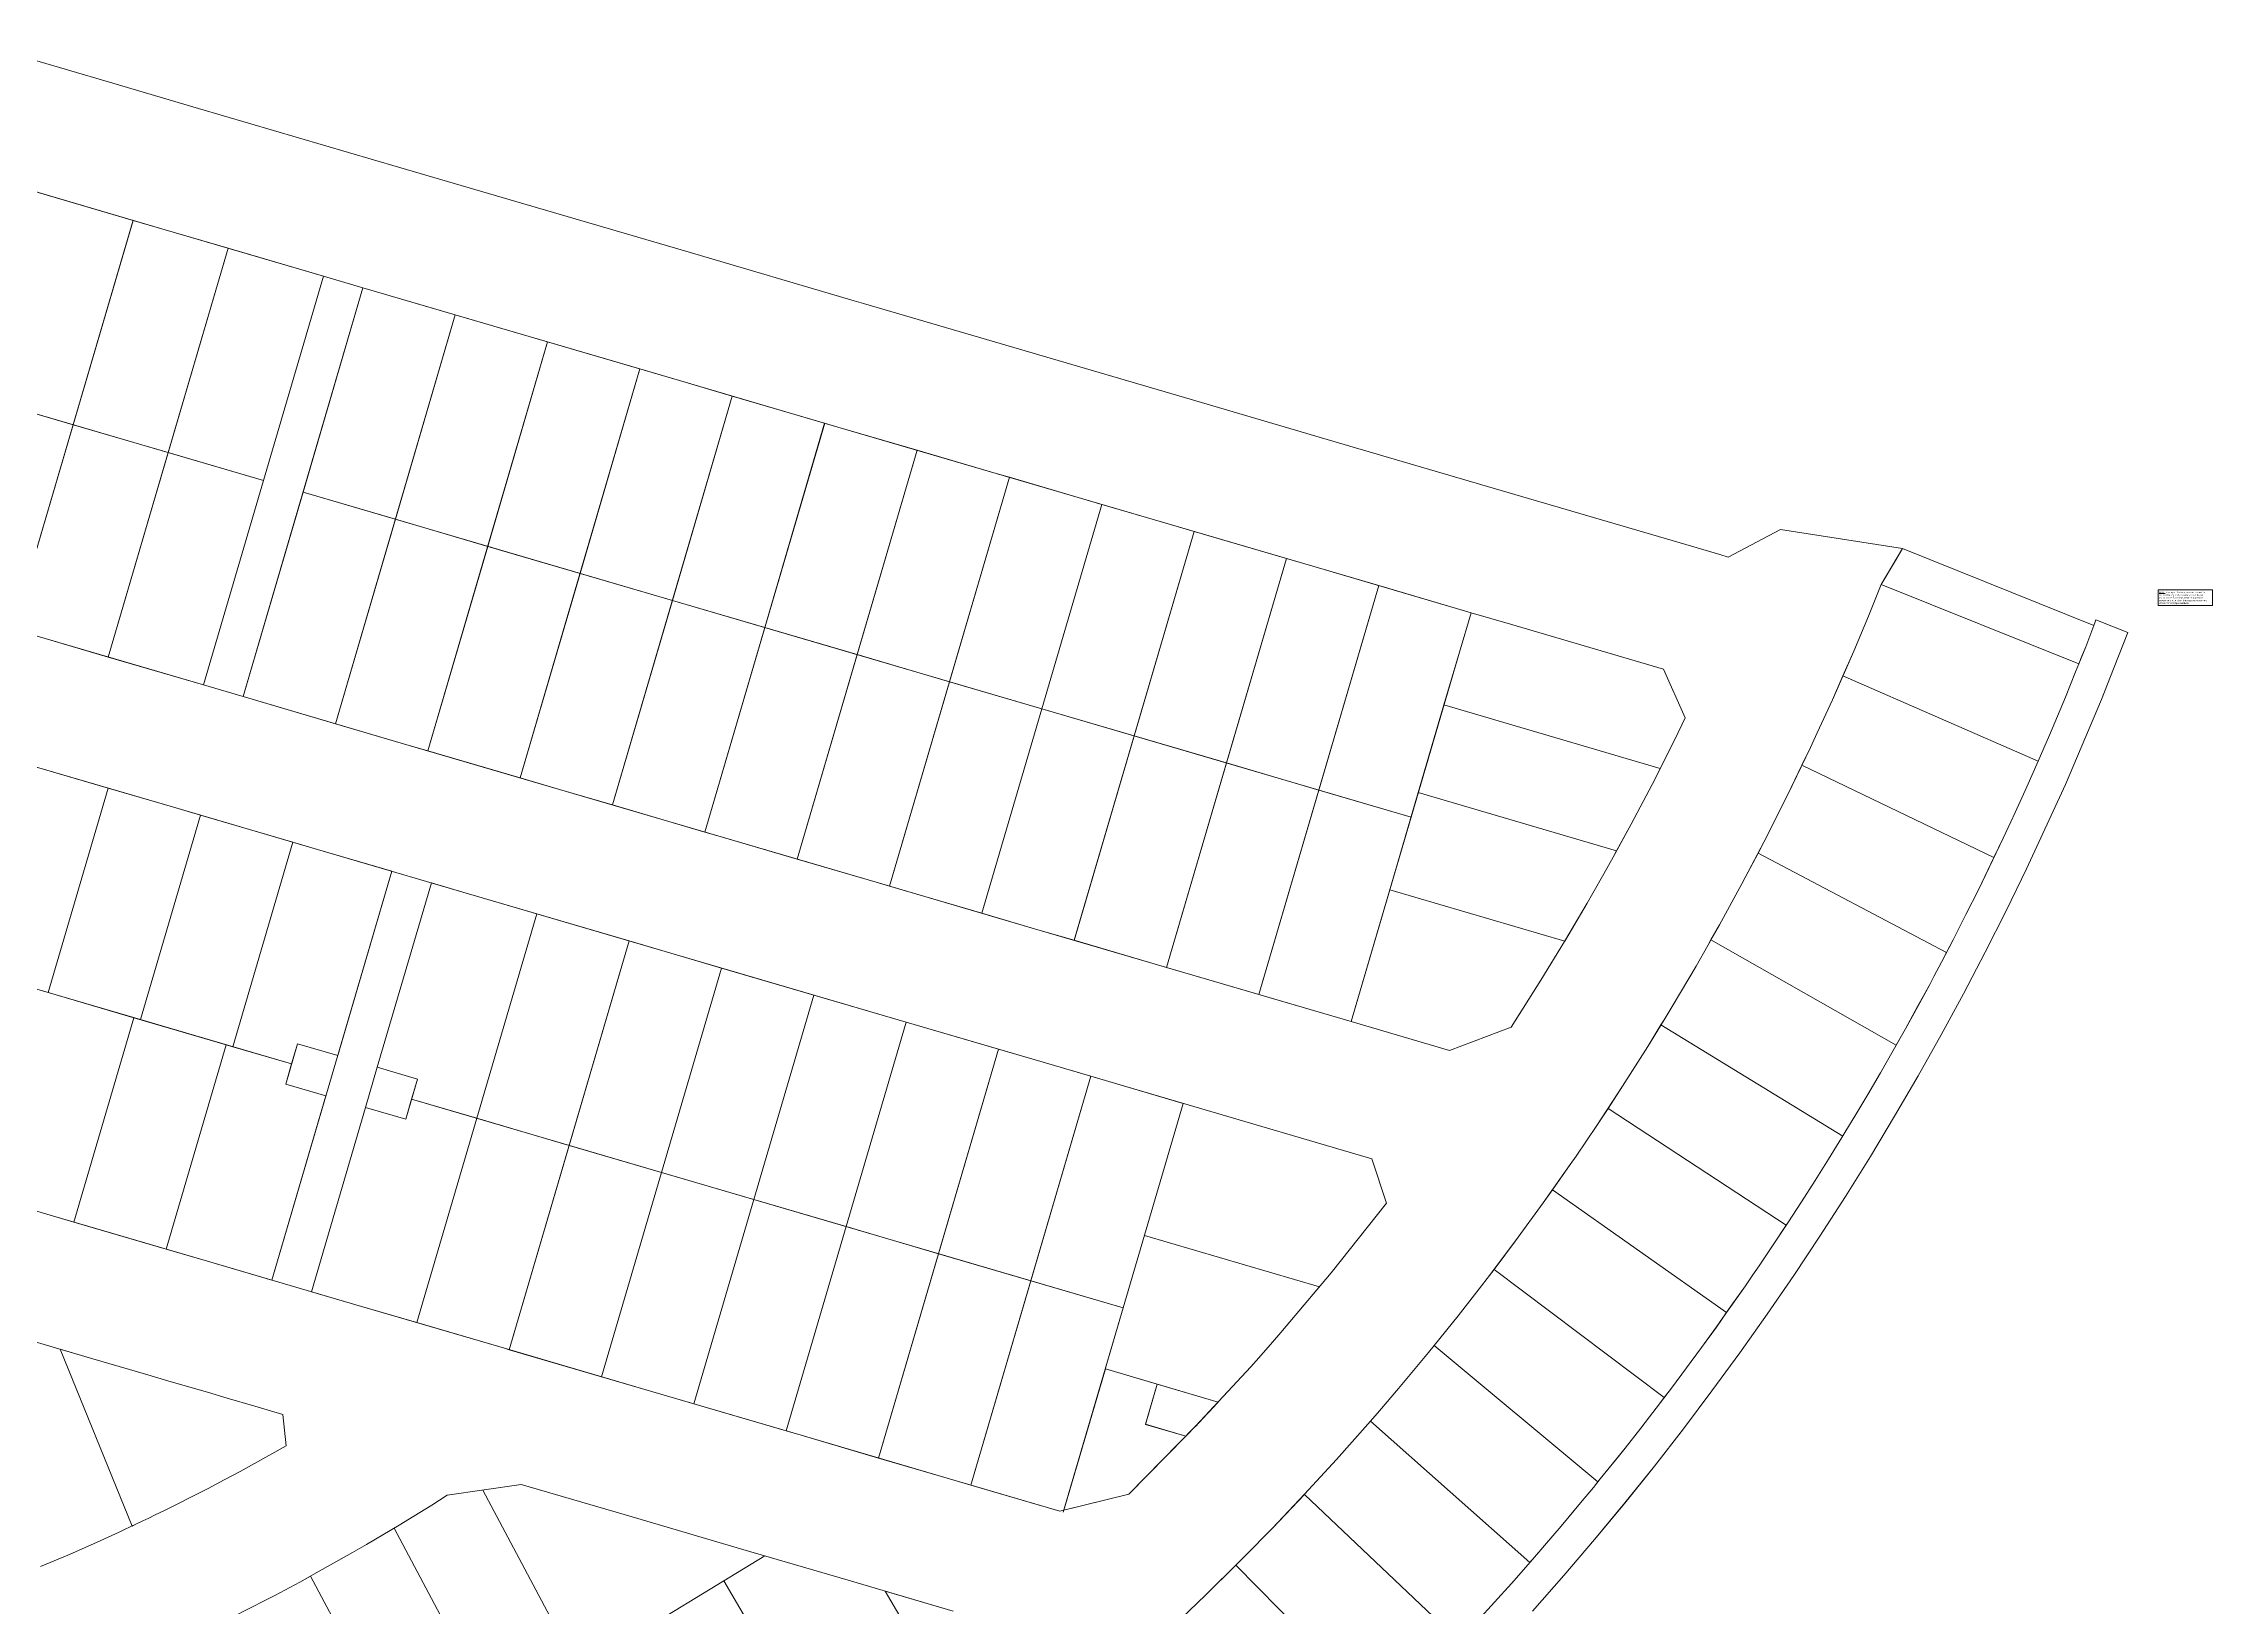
# Model space of a CAD drawing. Header units: millimetres. Extents: x -12746 to 1016489, y -409013 to 338495.
# Drawn here: x 700892 to 1016489, y -127490 to 100127 of the extents above; entities that cross this region are included whole.
import ezdxf

# ---------------------------------------------------------------- set-up
doc = ezdxf.new("R2010")
doc.units = ezdxf.units.MM
doc.layers.add('A-DETL', color=90, linetype='Continuous', lineweight=9)
doc.layers.add('G-ANNO-TEXT', color=231, linetype='Continuous', lineweight=9)
doc.styles.add('Lucida Sans Unicode_8', font='l_10646.ttf', dxfattribs={"height": 225})

msp = doc.modelspace()

# ---------------------------------------------------------------- linework, layer by layer
at = {"layer": 'A-DETL'}
for p, q in [((710182.4, 94555.5), (691190.4, 100126.5)), ((723447.4, 90664.5), (710182.4, 94555.5)), ((752537.4, 82131.5), (723447.4, 90664.5)), ((770790.4, 76777.5), (752537.4, 82131.5)), ((695572.4, 79767.5), (718601.4, 73012.5)), ((732905.4, 36510.5), (593139.4, 77508.5)), ((700116.3, 78434.6), (713949.5, 74377)), ((794823.4, 69727.5), (770790.4, 76777.5)), ((696498.2, 14884), (713949.5, 74377.3)), ((705223.8, 44630.4), (713949.5, 74377)), ((713949.5, 74377), (705223.8, 44630.4)), ((713949.5, 74377), (718601.4, 73012.5)), ((718601.4, 73012.5), (741631.4, 66257.5)), ((718601.4, 73012.5), (727782.6, 70319.5)), ((710331.3, 10826.1), (727782.7, 70319.6)), ((719056.9, 40572.7), (727782.7, 70319.6)), ((727782.6, 70319.5), (719056.9, 40572.7)), ((727782.7, 70319.6), (741631.4, 66257.5)), ((818855.4, 62678.5), (794823.4, 69727.5)), ((729937.4, 5074.5), (747389.3, 64568.2)), ((732905.4, 36510.5), (741631.4, 66257.5)), ((741631.4, 66257.5), (732905.4, 36510.5)), ((741631.4, 66257.5), (732905.4, 36510.5)), ((741631.4, 66257.5), (732905.4, 36510.5)), ((747388.4, 64568.5), (738663.4, 34821.5)), ((738663.4, 34821.5), (747388.4, 64568.5)), ((747388.4, 64568.5), (738663.4, 34821.5)), ((738663.4, 34821.5), (747389.3, 64568.2)), ((741631.4, 66257.5), (747388.4, 64568.5)), ((747388.4, 64568.5), (741631.4, 66257.5)), ((770418.4, 57812.5), (747388.4, 64568.5)), ((747389.3, 64568.2), (760823.2, 60627.5)), ((743371.3, 1133.8), (760823.2, 60627.5)), ((760823.2, 60627.5), (752097.3, 30880.8)), ((752097.3, 30880.8), (760823.2, 60627.5)), ((760823.2, 60627.5), (770418.4, 57812.5)), ((820214.3, 62279.8), (818855.4, 62678.5)), ((842887.4, 55628.5), (820215.9, 62279.4)), ((793448.4, 51057.5), (770418.4, 57812.5)), ((770418.4, 57812.5), (774257.1, 56686.6)), ((756805.2, -2806.9), (774257.2, 56686.8)), ((765531.3, 26940.2), (774257.1, 56686.6)), ((774257.1, 56686.6), (765531.3, 26940.2)), ((774257.1, 56686.6), (787691.1, 52746.1)), ((866920.4, 48579.5), (842887.4, 55628.5)), ((770239.2, -6747.7), (787691.1, 52746.2)), ((787691.1, 52746.2), (778965.2, 22999.5)), ((778965.2, 22999.5), (787691.1, 52746.1)), ((787691.1, 52746.1), (793448.4, 51057.5)), ((816477.4, 44301.5), (793448.4, 51057.5)), ((793448.4, 51057.5), (801125, 48805.4)), ((705223.8, 44630.4), (691390.6, 48688.1)), ((705223.8, 44630.4), (691390.6, 48688.1)), ((783673.1, -10688.4), (801125, 48805.4)), ((801125, 48805.4), (792399.2, 19058.9)), ((792399.2, 19058.9), (801125, 48805.4)), ((801125, 48805.4), (814558.9, 44864.3)), ((890952.4, 41529.5), (866920.4, 48579.5)), ((696498.2, 14884), (705223.8, 44630.4)), ((696498.2, 14884), (705223.8, 44630.4)), ((719056.9, 40572.7), (705223.8, 44630.4)), ((705223.8, 44630.4), (719056.9, 40572.7)), ((797107, -14629.1), (814559, 44864.6)), ((814558.9, 44864.3), (805833.1, 15118.2)), ((805833.1, 15118.2), (814558.9, 44864.3)), ((814558.9, 44864.3), (816477.4, 44301.5)), ((839507.4, 37546.5), (816477.4, 44301.5)), ((816477.4, 44301.5), (827992.9, 40923.8)), ((914985.4, 34479.5), (890952.4, 41529.5)), ((719056.9, 40572.7), (710331.3, 10826.1)), ((719056.9, 40572.7), (710331.3, 10826.1)), ((732905.4, 36510.5), (719056.9, 40572.7)), ((732905.4, 36510.5), (719056.9, 40572.7)), ((810541, -18569.8), (827992.9, 40923.8)), ((819267.1, 11177.5), (827992.9, 40923.9)), ((827992.9, 40923.8), (819267.1, 11177.5)), ((827992.9, 40923.9), (839507.4, 37546.5)), ((724179.4, 6763.5), (732905.4, 36510.5)), ((732905.4, 36510.5), (724179.4, 6763.5)), ((724179.4, 6763.5), (732905.4, 36510.5)), ((732905.4, 36510.5), (724179.4, 6763.5)), ((738663.4, 34821.5), (729937.4, 5074.5)), ((729937.4, 5074.5), (738663.4, 34821.5)), ((738663.4, 34821.5), (729937.4, 5074.5)), ((738663.4, 34821.5), (729937.4, 5074.5)), ((738663.4, 34821.5), (899870.8, -12466.4)), ((752097.3, 30880.8), (738663.4, 34821.5)), ((752097.3, 30880.8), (738663.4, 34821.5)), ((841426.9, 36983.5), (823974.9, -22510.5)), ((832701, 7236.9), (841426.9, 36983.5)), ((841426.9, 36983.5), (832701, 7236.9)), ((862537.4, 30791.5), (839507.4, 37546.5)), ((839507.4, 37546.5), (841426.9, 36983.5)), ((841426.9, 36983.5), (854861, 33043.1)), ((837408.9, -26451.2), (854861, 33043.1)), ((854861, 33043.1), (846135, 3296.2)), ((846135, 3296.2), (854861, 33043.1)), ((854861, 33043.1), (862537.4, 30791.5)), ((939015.4, 27428.5), (914985.4, 34479.5)), ((743371.3, 1133.8), (752097.3, 30880.8)), ((743371.3, 1134), (752097.3, 30880.8)), ((752097.3, 30880.8), (765531.3, 26940.2)), ((765531.3, 26940.2), (752097.3, 30880.8)), ((868294.9, 29102.4), (850842.8, -30392)), ((859569, -644.5), (868294.9, 29102.4)), ((868294.9, 29102.4), (859569, -644.5)), ((885566.4, 24035.5), (862537.4, 30791.5)), ((862537.4, 30791.5), (868294.9, 29102.4)), ((868294.9, 29102.4), (881728.8, 25161.3)), ((953634.4, 29390.5), (946031.4, 25370.5)), ((971363.4, 26611.5), (953634.4, 29390.5)), ((765531.3, 26940.2), (756805.4, -2806.5)), ((756805.4, -2806.5), (765531.3, 26940.2)), ((778965.2, 22999.5), (765531.3, 26940.2)), ((765531.3, 26940.2), (778965.2, 22999.5)), ((944773.4, 25739.5), (939015.4, 27428.5)), ((946031.4, 25370.5), (944773.4, 25739.5)), ((971361.4, 26609.5), (968257.4, 21387.5)), ((971361.4, 26609.5), (970341.1, 24893)), ((999210.4, 15434.5), (971361.4, 26609.5)), ((999210.4, 15434.5), (971361.4, 26609.5)), ((999212.4, 15436.5), (971363.4, 26611.5)), ((778965.2, 22999.5), (770239.4, -6746.9)), ((770239.4, -6746.9), (778965.2, 22999.5)), ((778965.2, 22999.5), (792399.2, 19058.9)), ((792399.2, 19058.9), (778965.2, 22999.5)), ((864276.7, -34332.7), (881728.8, 25161.3)), ((881728.8, 25161.3), (873002.9, -4585.1)), ((873002.9, -4585.1), (881728.8, 25161.3)), ((881728.8, 25161.3), (885566.4, 24035.5)), ((908596.4, 17280.5), (885566.4, 24035.5)), ((885566.4, 24035.5), (895162.7, 21220.8)), ((970341.1, 24893), (968257.4, 21387.5)), ((701150.4, 13519.5), (678120.4, 20274.5)), ((792399.2, 19058.9), (783673.3, -10687.6)), ((783673.3, -10687.6), (792399.2, 19058.9)), ((805833.1, 15118.2), (792399.2, 19058.9)), ((792399.2, 19058.9), (805833.1, 15118.2)), ((895162.7, 21220.8), (877710.7, -38273.4)), ((886436.9, -8525.8), (895162.7, 21220.8)), ((895162.7, 21220.8), (886436.9, -8525.8)), ((895162.7, 21220.8), (908596.4, 17280.5)), ((968258.4, 21389.5), (966402.4, 16765.5)), ((966402.4, 16765.5), (968257.5, 21387.4)), ((968257.4, 21387.5), (997026.4, 9840.5)), ((968257.4, 21387.5), (997026.4, 9840.5)), ((968257.5, 21387.4), (997026.4, 9840.5)), ((997028.4, 9842.5), (968258.4, 21389.5)), ((908596.4, 17280.5), (906907.4, 11523.5)), ((906908, 11523.3), (908596.4, 17280.5)), ((908596.4, 17280.5), (914353.4, 15591.5)), ((914353.4, 15591.5), (908596.4, 17280.5)), ((966402.4, 16765.5), (964267.4, 11673.5)), ((964267.4, 11673.5), (966402.4, 16765.5)), ((999399.4, 15933.5), (999210.4, 15434.5)), ((999401.4, 15935.5), (999212.4, 15436.5)), ((999516.8, 16241.5), (999399.4, 15933.5)), ((999518.8, 16243.5), (999401.4, 15935.5)), ((1004139.3, 14424.2), (999516.8, 16241.5)), ((1004139.3, 14424.2), (999518.8, 16243.5)), ((701150.4, 13519.5), (696498.2, 14884)), ((724179.4, 6763.5), (701150.4, 13519.5)), ((710331.3, 10826.1), (701150.4, 13519.5)), ((805833.1, 15118.2), (797107.2, -14628.5)), ((797107.2, -14628.5), (805833.1, 15118.2)), ((805833.1, 15118.2), (819267.1, 11177.5)), ((819267.1, 11177.5), (805833.1, 15118.2)), ((914353.4, 15591.5), (936593.4, 9067.5)), ((936593.4, 9067.5), (914353.4, 15591.5)), ((998027.4, 12335.5), (999210.4, 15434.5)), ((998027.4, 12335.5), (998324.8, 13114.8)), ((998324.8, 13114.8), (998027.4, 12335.5)), ((998324.8, 13114.8), (999210.4, 15434.5)), ((999210.4, 15434.5), (998324.8, 13114.8)), ((1002879, 11198), (1004139.3, 14424.2)), ((1002881, 11200), (1004139.3, 14424.2)), ((710331.3, 10826.1), (724179.4, 6763.5)), ((819267.1, 11177.5), (810541.2, -18569.1)), ((810541.2, -18569.1), (819267.1, 11177.5)), ((819267.1, 11177.5), (832701, 7236.9)), ((832701, 7236.9), (819267.1, 11177.5)), ((891144.6, -42214.1), (906908, 11523.3)), ((906908, 11523.3), (899870.8, -12466.4)), ((904661.2, 3864.1), (906908, 11523.3)), ((964267.4, 11673.5), (961179.4, 4618.5)), ((962704.7, 8103.3), (964267.4, 11673.5)), ((997026.4, 9840.5), (996554.4, 8665.5)), ((997026.4, 9840.5), (996554.4, 8665.5)), ((996556.4, 8667.5), (997028.4, 9842.5)), ((997026.4, 9840.5), (998027.4, 12335.5)), ((997026.4, 9840.5), (997473.5, 10954.9)), ((997473.5, 10954.9), (997026.4, 9840.5)), ((997473.5, 10954.9), (998027.4, 12335.5)), ((998027.4, 12335.5), (997473.5, 10954.9)), ((1002059.4, 9100), (1002879, 11198)), ((1002061.4, 9102), (1002881, 11200)), ((729937.4, 5074.5), (724179.4, 6763.5)), ((724179.4, 6763.5), (729937.4, 5074.5)), ((832701, 7236.9), (823975.2, -22509.7)), ((823975.2, -22509.7), (832701, 7236.9)), ((846135, 3296.2), (832701, 7236.9)), ((832701, 7236.9), (846135, 3296.2)), ((936593.4, 9067.5), (939747.4, 1973.5)), ((939747.4, 1973.5), (936593.4, 9067.5)), ((961179.4, 4618.5), (962704.7, 8103.3)), ((962704.7, 8103.3), (991103.6, -4327)), ((991102.7, -4326.6), (962704.7, 8103.3)), ((962704.7, 8103.3), (991102.7, -4326.6)), ((996554.4, 8665.5), (995081.4, 4995.5)), ((996554.4, 8665.5), (995081.4, 4995.5)), ((995083.4, 4997.5), (996556.4, 8667.5)), ((1000324.4, 4658.5), (1002059.4, 9100)), ((1000326.4, 4660.5), (1002061.4, 9102)), ((729937.4, 5074.5), (743371.3, 1133.8)), ((729937.4, 5074.5), (752966.4, -1680.5)), ((846135, 3296.2), (837409.1, -26450.6)), ((837409.1, -26450.6), (846135, 3296.2)), ((846135, 3296.2), (859569, -644.5)), ((859569, -644.5), (846135, 3296.2)), ((900917.6, -8898.1), (904661.2, 3864.1)), ((936118.9, -5363.7), (904661.2, 3864.1)), ((904661.2, 3864.1), (936118.9, -5363.7)), ((904661.2, 3864.1), (936118.9, -5363.7)), ((961179.4, 4618.5), (958965.4, -200.5)), ((958965.4, -200.5), (961179.4, 4618.5)), ((995081.4, 4995.5), (993921.4, 2229.5)), ((995081.4, 4995.5), (993921.4, 2229.5)), ((993923.4, 2231.5), (995083.4, 4997.5)), ((995067.4, -7718.5), (1000324.4, 4658.5)), ((995069.4, -7716.5), (1000326.4, 4660.5)), ((752966.4, -1680.5), (743371.3, 1134)), ((939747.4, 1973.5), (938238.4, -1160.5)), ((938238.4, -1160.5), (939747.4, 1973.5)), ((993921.4, 2229.5), (992761.4, -537.5)), ((993921.4, 2229.5), (992761.4, -537.5)), ((992763.4, -535.5), (993923.4, 2231.5)), ((752966.4, -1680.5), (775996.4, -8435.5)), ((756805.4, -2806.5), (752966.4, -1680.5)), ((770239.4, -6746.9), (756805.4, -2806.5)), ((859569, -644.5), (850843, -30391.3)), ((850843, -30391.3), (859569, -644.5)), ((873002.9, -4585.1), (859569, -644.5)), ((859569, -644.5), (873002.9, -4585.1)), ((934926.4, -7728.5), (938238.4, -1160.5)), ((938238.4, -1160.5), (936118.9, -5363.7)), ((957979.4, -2344.5), (954653.4, -9250.5)), ((956747, -4903.4), (957979.4, -2344.5)), ((958965.4, -200.5), (957979.4, -2344.5)), ((957979.4, -2344.5), (958965.4, -200.5)), ((992761.4, -537.5), (991112.4, -4304.5)), ((992761.4, -537.5), (991112.4, -4304.5)), ((991114.4, -4302.5), (992763.4, -535.5)), ((719679.4, -10986.5), (699049.4, -4935.5)), ((699049.4, -4935.5), (710321.4, -8241.7)), ((873002.9, -4585.1), (864277, -34331.7)), ((864277, -34331.7), (873002.9, -4585.1)), ((873002.9, -4585.1), (886436.9, -8525.8)), ((886436.9, -8525.8), (873002.9, -4585.1)), ((936118.9, -5363.7), (934926.4, -7728.5)), ((954653.4, -9250.5), (956747, -4903.4)), ((956747, -4903.4), (984676.8, -18354.7)), ((984676, -18354.3), (956747, -4903.4)), ((956747, -4903.4), (984676, -18354.3)), ((991102.7, -4326.6), (989463.4, -8072.5)), ((991103.6, -4327), (989463.4, -8072.5)), ((989465.4, -8070.5), (991114.4, -4302.5)), ((710322.1, -8239.2), (701592.7, -37989.5)), ((701592.7, -37989.5), (710321.4, -8241.7)), ((710321.4, -8241.7), (701592.7, -37989.5)), ((710321.4, -8241.7), (719679.4, -10986.5)), ((775996.4, -8435.5), (770239.4, -6746.9)), ((775996.4, -8435.5), (799026.4, -15191.5)), ((783673.3, -10687.6), (775996.4, -8435.5)), ((886436.9, -8525.8), (877710.9, -38272.6)), ((877710.9, -38272.6), (886436.9, -8525.8)), ((899870.8, -12466.4), (886436.9, -8525.8)), ((886436.9, -8525.8), (899870.8, -12466.4)), ((896765.7, -23051.7), (900917.6, -8898.1)), ((929778.6, -17364.2), (900917.6, -8898.1)), ((900917.6, -8898.1), (929778.6, -17364.2)), ((929778.6, -17364.2), (900917.6, -8898.1)), ((931889.4, -13503.5), (934926.4, -7728.5)), ((934926.4, -7728.5), (931889.4, -13503.5)), ((954653.4, -9250.5), (951196.4, -16106.5)), ((951196.4, -16106.5), (954653.4, -9250.5)), ((989463.4, -8072.5), (987745.4, -11809.5)), ((989463.4, -8072.5), (987745.4, -11809.5)), ((987747.4, -11807.5), (989465.4, -8070.5)), ((989425.4, -19989.5), (995067.4, -7718.5)), ((989427.4, -19987.5), (995069.4, -7716.5)), ((723755.8, -12180.9), (715026.7, -41929.9)), ((723755.4, -12182.1), (715026.7, -41929.9)), ((723755.4, -12182.1), (715026.7, -41929.9)), ((740789.4, -17178.5), (719679.4, -10986.5)), ((719679.4, -10986.5), (723755.4, -12182.1)), ((737189.4, -16122.7), (723755.4, -12182.1)), ((797107.2, -14628.5), (783673.3, -10687.6)), ((899870.8, -12466.4), (891144.8, -42213.6)), ((987745.4, -11809.5), (987130.4, -13148.5)), ((987745.4, -11809.5), (987130.4, -13148.5)), ((987132.4, -13146.5), (987747.4, -11807.5)), ((799026.4, -15191.5), (797107.2, -14628.5)), ((799026.4, -15191.5), (822055.4, -21946.5)), ((810541.2, -18569.1), (799026.4, -15191.5)), ((929279.4, -18277.5), (931889.4, -13503.5)), ((931889.4, -13503.5), (929778.6, -17364.2)), ((982460.4, -22956.5), (986030.4, -15544.5)), ((986028.4, -15546.5), (984676, -18354.3)), ((986028.4, -15546.5), (984676.8, -18354.7)), ((987130.4, -13148.5), (986028.4, -15546.5)), ((987130.4, -13148.5), (986028.4, -15546.5)), ((986030.4, -15544.5), (987132.4, -13146.5)), ((728460.8, -45870.4), (737189.4, -16122.7)), ((737189.4, -16122.7), (728460.8, -45870.4)), ((728460.8, -45870.4), (737189.4, -16122.7)), ((737189.4, -16122.7), (740789.4, -17178.5)), ((761898.4, -23370.5), (740789.4, -17178.5)), ((740789.4, -17178.5), (751583, -20344.6)), ((822055.4, -21946.5), (810541.2, -18569.1)), ((927917.4, -20693.5), (929279.4, -18277.5)), ((929279.4, -18277.5), (927917.4, -20693.5)), ((929778.6, -17364.2), (929279.4, -18277.5)), ((951196.4, -16106.5), (948502.4, -21230.5)), ((948502.4, -21230.5), (950351.9, -17712.6)), ((950351.9, -17712.6), (951196.4, -16106.5)), ((950351.9, -17712.6), (977790.7, -32138.8)), ((977789.9, -32138.4), (950351.9, -17712.6)), ((950351.9, -17712.6), (977789.9, -32138.4)), ((984676, -18354.3), (982458.4, -22958.5)), ((984676.8, -18354.7), (984243.4, -19252.5)), ((645210.4, -21451.5), (737001, -48375.4)), ((751582.9, -20344.8), (734129.6, -79826.5)), ((751583, -20344.6), (743713.1, -47165.7)), ((749470.5, -48854.4), (757340.4, -22033.5)), ((757340.4, -22033.5), (761898.4, -23370.5)), ((822055.4, -21946.5), (845085.4, -28702.5)), ((823975.2, -22509.7), (822055.4, -21946.5)), ((926332.4, -23504.5), (927917.4, -20693.5)), ((927917.4, -20693.5), (926332.4, -23504.5)), ((948502.4, -21230.5), (948018.4, -22150.5)), ((948018.4, -22150.5), (948502.4, -21230.5)), ((984243.4, -19252.5), (982458.4, -22958.5)), ((986461.4, -26079.5), (989425.4, -19989.5)), ((986463.4, -26077.5), (989427.4, -19987.5)), ((825228.4, -41946.5), (761898.4, -23370.5)), ((761898.4, -23370.5), (772693.5, -26537)), ((837409.1, -26450.6), (823975.2, -22509.7)), ((891144.8, -42213.6), (896765.7, -23051.7)), ((922227.5, -30520.7), (896765.7, -23051.7)), ((922227.5, -30520.7), (896765.7, -23051.7)), ((896765.7, -23051.7), (922227.5, -30520.7)), ((922189.4, -30585.5), (925504.4, -24959.5)), ((925504.4, -24959.5), (922227.5, -30520.7)), ((925504.4, -24959.5), (926332.4, -23504.5)), ((926332.4, -23504.5), (925504.4, -24959.5)), ((948018.4, -22150.5), (944736.4, -28155.5)), ((944736.4, -28155.5), (948018.4, -22150.5)), ((982458.4, -22958.5), (980606.4, -26630.5)), ((982458.4, -22958.5), (980606.4, -26630.5)), ((980608.4, -26628.5), (982460.4, -22956.5)), ((772693.5, -26537), (755239.7, -86020.7)), ((772693.5, -26537), (763965, -56284.4)), ((772693.5, -26537), (763965, -56284.4)), ((786127.6, -30477.4), (772693.5, -26537)), ((845085.4, -28702.5), (837409.1, -26450.6)), ((944736.4, -28155.5), (943047.4, -31128.5)), ((943502.2, -30327.7), (944736.4, -28155.5)), ((980606.4, -26630.5), (978755.4, -30302.5)), ((980606.4, -26630.5), (978755.4, -30302.5)), ((978757.4, -30300.5), (980608.4, -26628.5)), ((983401.4, -32136.5), (986461.4, -26079.5)), ((983403.4, -32134.5), (986463.4, -26077.5)), ((786127.6, -30477.4), (768673.3, -89962.4)), ((777399, -60224.8), (786127.6, -30477.4)), ((786127.6, -30477.4), (777399, -60224.8)), ((799561.6, -34417.9), (786127.6, -30477.4)), ((845085.4, -28702.5), (868115.4, -35457.5)), ((850843, -30391.3), (845085.4, -28702.5)), ((864277, -34331.7), (850843, -30391.3)), ((918775.4, -36168.5), (922189.4, -30585.5)), ((922189.4, -30585.5), (918775.4, -36168.5)), ((943047.4, -31128.5), (941344.4, -34126.5)), ((941344.4, -34126.5), (943047.4, -31128.5)), ((943047.4, -31128.5), (943502.3, -30327.7)), ((970456.2, -45638.8), (943502.2, -30327.7)), ((943502.3, -30327.7), (970456.9, -45639.2)), ((943502.3, -30327.7), (970456.2, -45638.8)), ((977048.4, -33550.5), (978757.4, -30300.5)), ((978755.4, -30302.5), (977789.9, -32138.4)), ((978755.4, -30302.5), (977790.7, -32138.8)), ((701592.7, -37989.5), (688158.7, -34049)), ((799561.6, -34417.9), (782106.9, -93904.1)), ((790833, -64165.3), (799561.6, -34417.9)), ((799561.6, -34417.9), (790833, -64165.3)), ((812995.6, -38358.4), (799561.6, -34417.9)), ((868115.4, -35457.5), (864277, -34331.7)), ((941344.4, -34126.5), (937879.4, -40004.5)), ((937879.4, -40004.5), (941344.4, -34126.5)), ((977046.4, -33552.5), (975937.4, -35661.5)), ((977046.4, -33552.5), (975937.4, -35661.5)), ((975939.4, -35659.5), (977048.4, -33550.5)), ((977789.9, -32138.4), (977046.4, -33552.5)), ((977790.7, -32138.8), (977046.4, -33552.5)), ((980246.4, -38158.5), (983401.4, -32136.5)), ((980248.4, -38156.5), (983403.4, -32134.5)), ((700633.1, -37708), (714067.2, -41648.5)), ((868115.4, -35457.5), (891144.4, -42213.5)), ((877710.9, -38272.6), (868115.4, -35457.5)), ((914424.4, -43032.5), (918775.4, -36168.5)), ((918775.4, -36168.5), (914424.4, -43032.5)), ((975337.4, -36802.5), (973575.4, -40025.5)), ((975337.4, -36802.5), (973575.4, -40025.5)), ((973577.4, -40023.5), (975339.4, -36800.5)), ((975937.4, -35661.5), (975337.4, -36802.5)), ((975937.4, -35661.5), (975337.4, -36802.5)), ((975339.4, -36800.5), (975939.4, -35659.5)), ((715026.7, -41929.9), (701592.7, -37989.5)), ((812995.6, -38358.4), (795540.6, -97845.9)), ((804267, -68105.7), (812995.6, -38358.4)), ((812995.6, -38358.4), (804267, -68105.7)), ((825228.4, -41946.5), (812995.6, -38358.4)), ((891144.8, -42213.6), (877710.9, -38272.6)), ((937879.4, -40004.5), (936694.4, -41944.5)), ((936694.4, -41944.5), (937879.4, -40004.5)), ((973575.4, -40025.5), (971814.4, -43247.5)), ((973575.4, -40025.5), (971814.4, -43247.5)), ((971816.4, -43245.5), (973577.4, -40023.5)), ((976997.4, -44143.5), (980246.4, -38158.5)), ((976999.4, -44141.5), (980248.4, -38156.5)), ((714067.2, -41648.5), (705342.7, -71381.9)), ((714067.2, -41648.5), (705342.7, -71381.9)), ((714067.2, -41648.5), (705342.7, -71381.9)), ((727501.2, -45588.9), (714067.2, -41648.5)), ((715026.7, -41929.9), (728460.8, -45870.4)), ((826429.6, -42298.9), (808974.2, -101787.6)), ((817701, -72046.2), (826429.6, -42298.9)), ((826429.6, -42298.9), (817701, -72046.2)), ((846337.4, -48138.5), (825228.4, -41946.5)), ((826429.6, -42298.9), (825228.4, -41946.5)), ((839863.5, -46239.5), (826429.6, -42298.9)), ((891144.4, -42213.5), (905454.4, -46410.5)), ((905454.4, -46410.5), (891144.8, -42213.6)), ((905454.4, -46410.5), (914424.4, -43032.5)), ((914424.4, -43032.5), (905454.4, -46410.5)), ((936694.4, -41944.5), (934311.4, -45841.5)), ((934311.4, -45841.5), (936227.5, -42707.9)), ((936227.5, -42707.9), (936694.4, -41944.5)), ((936227.5, -42707.9), (962674.1, -58879.9)), ((962673.5, -58879.5), (936227.5, -42707.9)), ((936227.5, -42707.9), (962673.5, -58879.5)), ((970002.4, -46439.5), (971816.4, -43245.5)), ((971814.4, -43247.5), (970456.2, -45638.8)), ((971814.4, -43247.5), (970456.9, -45639.2)), ((973655.4, -50088.5), (976997.4, -44143.5)), ((973657.4, -50086.5), (976999.4, -44141.5)), ((718776.7, -75322.3), (727501.2, -45588.9)), ((727501.2, -45588.9), (718776.7, -75322.3)), ((727501.2, -45588.9), (718776.7, -75322.3)), ((737001, -48375.4), (727501.2, -45588.9)), ((737001, -48375.4), (728460.8, -45870.4)), ((737859.7, -45448.7), (736142.2, -51302)), ((737859.7, -45448.7), (737001, -48375.4)), ((743713.1, -47165.7), (737859.7, -45448.7)), ((743713.1, -47165.7), (737859.7, -45448.7)), ((839863.5, -46239.5), (822407.9, -105729.4)), ((831135.1, -75986.6), (839863.5, -46239.5)), ((831135.1, -75986.6), (839863.5, -46239.5)), ((839863.5, -46239.5), (846337.4, -48138.5)), ((934311.4, -45841.5), (930647.4, -51621.5)), ((930647.4, -51621.5), (934311.4, -45841.5)), ((970000.4, -46441.5), (968174.4, -49655.5)), ((970000.4, -46441.5), (968174.4, -49655.5)), ((968176.4, -49653.5), (970002.4, -46439.5)), ((970456.2, -45638.8), (970000.4, -46441.5)), ((970456.9, -45639.2), (970000.4, -46441.5)), ((736142.2, -51302), (737001, -48375.4)), ((747753.1, -54707.6), (749470.5, -48854.4)), ((755323.9, -50571.3), (749470.5, -48854.4)), ((749470.5, -48854.4), (755323.9, -50571.3)), ((853297.4, -50180.6), (835840.8, -109673.4)), ((844569.1, -79927.1), (853297.4, -50180.6)), ((853297.4, -50180.6), (844569.1, -79927.1)), ((867448.4, -54332.5), (846337.4, -48138.5)), ((846337.4, -48138.5), (853297.4, -50180.6)), ((853297.4, -50180.6), (866731.1, -54122.1)), ((968174.4, -49655.5), (966315.4, -52809.5)), ((968174.4, -49655.5), (966315.4, -52809.5)), ((966317.4, -52807.5), (968176.4, -49653.5)), ((970220.4, -55991.5), (973655.4, -50088.5)), ((970222.4, -55989.5), (973657.4, -50086.5)), ((734129.6, -79826.5), (741995.6, -53018.9)), ((736142.2, -51302), (741995.6, -53018.9)), ((741995.6, -53018.9), (736142.2, -51302)), ((755323.9, -50571.3), (753606.5, -56424.6)), ((753606.5, -56424.6), (754465.2, -53497.9)), ((754465.2, -53497.9), (755323.9, -50571.3)), ((754465.2, -53497.9), (858003.1, -83867.5)), ((754465.2, -53497.9), (763965, -56284.4)), ((763965, -56284.4), (754465.2, -53497.9)), ((930647.4, -51621.5), (926890.4, -57341.5)), ((928532.7, -54841), (930647.4, -51621.5)), ((966315.4, -52809.5), (964457.4, -55962.5)), ((966315.4, -52809.5), (964457.4, -55962.5)), ((964459.4, -55960.5), (966317.4, -52807.5)), ((739886.9, -81515.8), (747753.1, -54707.6)), ((747753.1, -54707.6), (753606.5, -56424.6)), ((753606.5, -56424.6), (747753.1, -54707.6)), ((763965, -56284.4), (755240.1, -86019)), ((755240.1, -86019), (763965, -56284.4)), ((763965, -56284.4), (777399, -60224.8)), ((763965, -56284.4), (777399, -60224.8)), ((866731.1, -54122.1), (849275.1, -113612.8)), ((866731.1, -54122.1), (858003.1, -83867.5)), ((894142.4, -62163.5), (867448.4, -54332.5)), ((926890.4, -57341.5), (928532.7, -54841)), ((928532.7, -54841), (954443.4, -71859.6)), ((954443, -71859.3), (928532.7, -54841)), ((928532.7, -54841), (954443, -71859.3)), ((964457.4, -55962.5), (963140.4, -58116.5)), ((964457.4, -55962.5), (963140.4, -58116.5)), ((963142.4, -58114.5), (964459.4, -55960.5)), ((966692.4, -61851.5), (970220.4, -55991.5)), ((966694.4, -61849.5), (970222.4, -55989.5)), ((926890.4, -57341.5), (923872.4, -61778.5)), ((923872.4, -61778.5), (926890.4, -57341.5)), ((962541.4, -59095.5), (960626.4, -62228.5)), ((962541.4, -59095.5), (960626.4, -62228.5)), ((960628.4, -62226.5), (962543.4, -59093.5)), ((962543.4, -59093.5), (963142.4, -58114.5)), ((963140.4, -58116.5), (962673.5, -58879.5)), ((963140.4, -58116.5), (962674.1, -58879.9)), ((777399, -60224.8), (768674.5, -89958.4)), ((777399, -60224.8), (768674.5, -89958.4)), ((777399, -60224.8), (790833, -64165.3)), ((790833, -64165.3), (777399, -60224.8)), ((896286.4, -68641.5), (894142.4, -62163.5)), ((923041.4, -63000.5), (919096.4, -68602.5)), ((920438, -66697.3), (923041.4, -63000.5)), ((923872.4, -61778.5), (923041.4, -63000.5)), ((923041.4, -63000.5), (923872.4, -61778.5)), ((960626.4, -62228.5), (958660.4, -65330.5)), ((960626.4, -62228.5), (958660.4, -65330.5)), ((958662.4, -65328.5), (960628.4, -62226.5)), ((963074.4, -67664.5), (966692.4, -61851.5)), ((963076.4, -67662.5), (966694.4, -61849.5)), ((681600.4, -64418.5), (702235.4, -70470.5)), ((782108.3, -93899.6), (790833, -64165.3)), ((782108.3, -93899.6), (790833, -64165.3)), ((790833, -64165.3), (804267, -68105.7)), ((790833, -64165.3), (804267, -68105.7)), ((958660.4, -65330.5), (956693.4, -68432.5)), ((958660.4, -65330.5), (956693.4, -68432.5)), ((956695.4, -68430.5), (958662.4, -65328.5)), ((702235.4, -70470.5), (691908.6, -67441.8)), ((804267, -68105.7), (795542, -97841)), ((804267, -68105.7), (795542, -97841)), ((804267, -68105.7), (817701, -72046.2)), ((817701, -72046.2), (804267, -68105.7)), ((888271.4, -78752.5), (896286.4, -68641.5)), ((919096.4, -68602.5), (915061.4, -74140.5)), ((915061.4, -74140.5), (919096.4, -68602.5)), ((919096.4, -68602.5), (920438, -66697.3)), ((920438, -66697.3), (945784.1, -84546.3)), ((945783.7, -84546), (920438, -66697.3)), ((920438, -66697.3), (945783.7, -84546)), ((956693.4, -68432.5), (954677.4, -71502.5)), ((956693.4, -68432.5), (954677.4, -71502.5)), ((954679.4, -71500.5), (956695.4, -68430.5)), ((959365.4, -73429.5), (963074.4, -67664.5)), ((959367.4, -73427.5), (963076.4, -67662.5)), ((702235.4, -70470.5), (724781.4, -77083.5)), ((705342.7, -71381.9), (702235.4, -70470.5)), ((705342.7, -71381.9), (718776.7, -75322.3)), ((808975.7, -101782.7), (817701, -72046.2)), ((808975.7, -101782.7), (817701, -72046.2)), ((817701, -72046.2), (831135.1, -75986.6)), ((817701, -72046.2), (831135.1, -75986.6)), ((954443, -71859.3), (952661.4, -74571.5)), ((954443.4, -71859.6), (952661.4, -74571.5)), ((952663.4, -74569.5), (954679.4, -71500.5)), ((954677.4, -71502.5), (954443, -71859.3)), ((954677.4, -71502.5), (954443.4, -71859.6)), ((718776.7, -75322.3), (724781.4, -77083.5)), ((886549.9, -80791.1), (861096.8, -73324.1)), ((915061.4, -74140.5), (910938.4, -79611.5)), ((911946.4, -78273.9), (915061.4, -74140.5)), ((952661.4, -74571.5), (950596.4, -77607.5)), ((952661.4, -74571.5), (950596.4, -77607.5)), ((950598.4, -77605.5), (952663.4, -74569.5)), ((955566.4, -79144.5), (959365.4, -73429.5)), ((955568.4, -79142.5), (959367.4, -73427.5)), ((724781.4, -77083.5), (746371.4, -83418.5)), ((724781.4, -77083.5), (734129.6, -79826.5)), ((822408.2, -105728.3), (831135.1, -75986.6)), ((831135.1, -75986.6), (822408.2, -105728.3)), ((831135.1, -75986.6), (844569.1, -79927.1)), ((844569.1, -79927.1), (831135.1, -75986.6)), ((880917.4, -87461.5), (888271.4, -78752.5)), ((910938.4, -79611.5), (911946.4, -78273.9)), ((911946.4, -78273.9), (936703.6, -96931.2)), ((936703.3, -96930.9), (911946.4, -78273.9)), ((911946.4, -78273.9), (936703.3, -96930.9)), ((950596.4, -77607.5), (949502.4, -79216.5)), ((950596.4, -77607.5), (949502.4, -79216.5)), ((949504.4, -79214.5), (950598.4, -77605.5)), ((746371.4, -83418.5), (739886.9, -81515.8)), ((844569.1, -79927.1), (835840.8, -109673.4)), ((835840.8, -109673.4), (844569.1, -79927.1)), ((858003.1, -83867.5), (844569.1, -79927.1)), ((844569.1, -79927.1), (858003.1, -83867.5)), ((910107.4, -80676.5), (906727.4, -85014.5)), ((906727.4, -85014.5), (910107.4, -80676.5)), ((910938.4, -79611.5), (910107.4, -80676.5)), ((910107.4, -80676.5), (910938.4, -79611.5)), ((948530.4, -80644.5), (946414.4, -83650.5)), ((948530.4, -80644.5), (946414.4, -83650.5)), ((946416.4, -83648.5), (948532.4, -80642.5)), ((949502.4, -79216.5), (948530.4, -80644.5)), ((949502.4, -79216.5), (948530.4, -80644.5)), ((948532.4, -80642.5), (949504.4, -79214.5)), ((951679.4, -84807.5), (955566.4, -79144.5)), ((951681.4, -84805.5), (955568.4, -79142.5)), ((746371.4, -83418.5), (767962.4, -89749.5)), ((755240.1, -86019), (746371.4, -83418.5)), ((858003.1, -83867.5), (849364.4, -113308.8)), ((906727.4, -85014.5), (902428.4, -90349.5)), ((903223.2, -89363.1), (906727.4, -85014.5)), ((945783.7, -84546), (944297.4, -86656.5)), ((945784.1, -84546.3), (944297.4, -86656.5)), ((944299.4, -86654.5), (946416.4, -83648.5)), ((946414.4, -83650.5), (945783.7, -84546)), ((946414.4, -83650.5), (945784.1, -84546.3)), ((947705.4, -90415.5), (951679.4, -84807.5)), ((947707.4, -90413.5), (951681.4, -84805.5)), ((767962.4, -89749.5), (755240.1, -86019)), ((879697.4, -88879.5), (880917.4, -87461.5)), ((879697.4, -88879.5), (880917.4, -87461.5)), ((944297.4, -86656.5), (942132.4, -89628.5)), ((944297.4, -86656.5), (942132.4, -89628.5)), ((942134.4, -89626.5), (944299.4, -86654.5)), ((707750.4, -91171.5), (698888.4, -88571.5)), ((713808.6, -115616.3), (703345.5, -89879.2)), ((703345.5, -89879.2), (707750.4, -91171.5)), ((711929.4, -92397.5), (707750.4, -91171.5)), ((707750.4, -91171.5), (711929.4, -92397.5)), ((767962.4, -89749.5), (789552.4, -96083.5)), ((768674.5, -89958.4), (767962.4, -89749.5)), ((768674.5, -89958.4), (782108.3, -93899.6)), ((876542.4, -92431.5), (877705.4, -91122.5)), ((876542.4, -92431.5), (877705.4, -91122.5)), ((877705.4, -91122.5), (879697.4, -88879.5)), ((877705.4, -91122.5), (879697.4, -88879.5)), ((902428.4, -90349.5), (898042.4, -95615.5)), ((898042.4, -95615.5), (902428.4, -90349.5)), ((902428.4, -90349.5), (903223.2, -89363.1)), ((903223.2, -89363.1), (927045.9, -109204.9)), ((927046, -109204.9), (903223.2, -89363.1)), ((903223.2, -89363.1), (927045.9, -109204.9)), ((942132.4, -89628.5), (939967.4, -92599.5)), ((942132.4, -89628.5), (939967.4, -92599.5)), ((939969.4, -92597.5), (942134.4, -89626.5)), ((943644.4, -95967.5), (947705.4, -90415.5)), ((943646.4, -95965.5), (947707.4, -90413.5)), ((716109.4, -93623.5), (711929.4, -92397.5)), ((711929.4, -92397.5), (716109.4, -93623.5)), ((718988.4, -94467.5), (716109.4, -93623.5)), ((716109.4, -93623.5), (718988.4, -94467.5)), ((721867.4, -95312.5), (718988.4, -94467.5)), ((718988.4, -94467.5), (721867.4, -95312.5)), ((789552.4, -96083.5), (782108.3, -93899.6)), ((855394.2, -92759.4), (849364.4, -113308.8)), ((862928.4, -94969.6), (855394.2, -92759.4)), ((871792.2, -97569.9), (855394.5, -92758.3)), ((868528.4, -101100.5), (876542.4, -92431.5)), ((939967.4, -92599.5), (937754.4, -95536.5)), ((939967.4, -92599.5), (937754.4, -95536.5)), ((937756.4, -95534.5), (939969.4, -92597.5)), ((724745.4, -96156.5), (721867.4, -95312.5)), ((721867.4, -95312.5), (724745.4, -96156.5)), ((727624.4, -97001.5), (724745.4, -96156.5)), ((724745.4, -96156.5), (727624.4, -97001.5)), ((731673.4, -98188.5), (727624.4, -97001.5)), ((727624.4, -97001.5), (731673.4, -98188.5)), ((789552.4, -96083.5), (811142.4, -102418.5)), ((795542, -97841), (789552.4, -96083.5)), ((862928.4, -94969.6), (861219.5, -100825.4)), ((861219.5, -100825.4), (862928.4, -94969.6)), ((861225.6, -100813.1), (862928.4, -94969.6)), ((862928.4, -94969.6), (871792.2, -97569.9)), ((898042.4, -95615.5), (895260.4, -98849.5)), ((895260.4, -98849.5), (898042.4, -95615.5)), ((936703.3, -96930.9), (935541.4, -98472.5)), ((936703.6, -96931.2), (935541.4, -98472.5)), ((935543.4, -98470.5), (937756.4, -95534.5)), ((937754.4, -95536.5), (936703.3, -96930.9)), ((937754.4, -95536.5), (936703.6, -96931.2)), ((939499.4, -101461.5), (943644.4, -95967.5)), ((939501.4, -101459.5), (943646.4, -95965.5)), ((735723.4, -99376.5), (731673.4, -98188.5)), ((731673.4, -98188.5), (735723.4, -99376.5)), ((736227.4, -103963.5), (735723.4, -99376.5)), ((735723.4, -99376.5), (736227.4, -103963.5)), ((795542, -97841), (808975.7, -101782.7)), ((867098.4, -102554.9), (861219.5, -100825.4)), ((867098.4, -102554.9), (861225.6, -100813.1)), ((893574.4, -100809.5), (889023.4, -105927.5)), ((889023.4, -105927.5), (893574.4, -100809.5)), ((895260.4, -98849.5), (893574.4, -100809.5)), ((893574.4, -100809.5), (893974.8, -100343.9)), ((893974.8, -100343.9), (895260.4, -98849.5)), ((893974.8, -100343.9), (917143.7, -120946.1)), ((917143.5, -120945.8), (893974.8, -100343.9)), ((893974.8, -100343.9), (917143.5, -120945.8)), ((934556.4, -99736.5), (933281.4, -101371.5)), ((934556.4, -99736.5), (933281.4, -101371.5)), ((933283.4, -101369.5), (934558.4, -99734.5)), ((935541.4, -98472.5), (934556.4, -99736.5)), ((935541.4, -98472.5), (934556.4, -99736.5)), ((934558.4, -99734.5), (935543.4, -98470.5)), ((729511.4, -107667.5), (736227.4, -103963.5)), ((736227.4, -103963.5), (729511.4, -107667.5)), ((811142.4, -102418.5), (808975.7, -101782.7)), ((811142.4, -102418.5), (832729.4, -108760.5)), ((822408.2, -105728.3), (811142.4, -102418.5)), ((858818.4, -110976.5), (868528.4, -101100.5)), ((858818.4, -110976.5), (867098.4, -102554.9)), ((933281.4, -101371.5), (931021.4, -104271.5)), ((933281.4, -101371.5), (931021.4, -104271.5)), ((931023.4, -104269.5), (933283.4, -101369.5)), ((935270.4, -106894.5), (939499.4, -101461.5)), ((935272.4, -106892.5), (939501.4, -101459.5)), ((832729.4, -108760.5), (822408.2, -105728.3)), ((889023.4, -105927.5), (884387.4, -110972.5)), ((884387.4, -110972.5), (889023.4, -105927.5)), ((928714.4, -107133.5), (927402.3, -108762.5)), ((927402.4, -108762.5), (930030.4, -105500.5)), ((928714.4, -107133.5), (927402.4, -108762.5)), ((931021.4, -104271.5), (928714.4, -107133.5)), ((930030.5, -105500.7), (928714.4, -107133.5)), ((930030.4, -105500.5), (931023.4, -104269.5)), ((931021.4, -104271.5), (930030.5, -105500.7)), ((930958.4, -112266.5), (935270.4, -106894.5)), ((930960.4, -112264.5), (935272.4, -106892.5)), ((722515.4, -111331.5), (724862.4, -110134.5)), ((724862.4, -110134.5), (722515.4, -111331.5)), ((724862.4, -110134.5), (727187.4, -108900.5)), ((727187.4, -108900.5), (724862.4, -110134.5)), ((727187.4, -108900.5), (729511.4, -107667.5)), ((729511.4, -107667.5), (727187.4, -108900.5)), ((770417.4, -109553.5), (759631.4, -111139.5)), ((764805, -110378.8), (778724.5, -136471.8)), ((786542.4, -114283.5), (770417.4, -109553.5)), ((832729.4, -108760.5), (848749.4, -113460.5)), ((835840.8, -109673.4), (832729.4, -108760.5)), ((848749.4, -113460.5), (835840.8, -109673.4)), ((926408.4, -109996.5), (924520.4, -112263.5)), ((924520.4, -112263.5), (926408.4, -109996.5)), ((926408.4, -109996.5), (924520.4, -112263.5)), ((926408.4, -109996.5), (927402.4, -108762.5)), ((927045.9, -109204.9), (926408.4, -109996.5)), ((927045.9, -109204.9), (926408.4, -109996.5)), ((927402.4, -108762.5), (927045.9, -109204.9)), ((927402.3, -108762.5), (927046, -109204.9)), ((717053.4, -114055.5), (718611.4, -113291.5)), ((718611.4, -113291.5), (717053.4, -114055.5)), ((718611.4, -113291.5), (720169.4, -112528.5)), ((720169.4, -112528.5), (718611.4, -113291.5)), ((720169.4, -112528.5), (722515.4, -111331.5)), ((722515.4, -111331.5), (720169.4, -112528.5)), ((757386.4, -112575.5), (754810.4, -114163.5)), ((758508.4, -111857.5), (757386.4, -112575.5)), ((759631.4, -111139.5), (758508.4, -111857.5)), ((848749.4, -113460.5), (858818.4, -110976.5)), ((849364.4, -113308.8), (848749.4, -113460.5)), ((849364.4, -113308.8), (858818.4, -110976.5)), ((884387.4, -110972.5), (879701.4, -115913.5)), ((879701.4, -115913.5), (884350.3, -111011.6)), ((884350.3, -111011.6), (906843.7, -132344.2)), ((884350.3, -111011.6), (906843.7, -132344.2)), ((906843.7, -132344.2), (884350.3, -111011.6)), ((924055.4, -112821.5), (921702.4, -115647.5)), ((923594.4, -113375.5), (921702.4, -115647.5)), ((921704.4, -115645.5), (923594.4, -113375.5)), ((923594.4, -113375.5), (924520.4, -112263.5)), ((924055.4, -112821.5), (923594.4, -113375.5)), ((924520.2, -112263.4), (924055.4, -112821.5)), ((924520.4, -112263.5), (924055.4, -112821.5)), ((926566.4, -117573.5), (930958.4, -112266.5)), ((926568.4, -117571.5), (930960.4, -112264.5)), ((708172.4, -118191.5), (711893.4, -116520.5)), ((711893.4, -116520.5), (712703.4, -116137.5)), ((712703.4, -116137.5), (713513.4, -115755.5)), ((713513.4, -115755.5), (714444.4, -115316.5)), ((714444.4, -115316.5), (713808.6, -115616.3)), ((714444.4, -115316.5), (715374.4, -114877.5)), ((715374.4, -114877.5), (714444.4, -115316.5)), ((715374.4, -114877.5), (716214.4, -114466.5)), ((716214.4, -114466.5), (715374.4, -114877.5)), ((716214.4, -114466.5), (717053.4, -114055.5)), ((717053.4, -114055.5), (716214.4, -114466.5)), ((752670.4, -115483.5), (747889.4, -118326.5)), ((751903.8, -115939.3), (766659.6, -143600)), ((754810.4, -114163.5), (752670.4, -115483.5)), ((802668.4, -119014.5), (786542.4, -114283.5)), ((875647.4, -120050.5), (879701.4, -115913.5)), ((879701.4, -115913.5), (875647.4, -120050.5)), ((921702.4, -115647.5), (919304.4, -118434.5)), ((919306.4, -118432.5), (921704.4, -115645.5)), ((921702.4, -115647.5), (919306.4, -118432.5)), ((700493.4, -121526.5), (704453.4, -119860.5)), ((704453.4, -119860.5), (705237.4, -119509.5)), ((705237.4, -119509.5), (708172.4, -118191.5)), ((745865.4, -119486.5), (740251.4, -122642.5)), ((747889.4, -118326.5), (745865.4, -119486.5)), ((817966.4, -123501.5), (802668.4, -119014.5)), ((918758.4, -119068.5), (917143.5, -120945.8)), ((917536.4, -120489.5), (918758.4, -119068.5)), ((918756.4, -119070.5), (917536.4, -120489.5)), ((919304.4, -118434.5), (918756.4, -119070.5)), ((918758.4, -119068.5), (919306.4, -118432.5)), ((919306.4, -118432.5), (918758.4, -119068.5)), ((922094.4, -122814.5), (926566.4, -117573.5)), ((922096.4, -122812.5), (926568.4, -117571.5)), ((740251.4, -122642.5), (738219.4, -123763.5)), ((738219.4, -123763.5), (739757.5, -122914.9)), ((754342.8, -150255.9), (739757.5, -122914.9)), ((739757.5, -122914.9), (754342.8, -150255.9)), ((739757.5, -122914.9), (754342.8, -150255.9)), ((770403.4, -141542.7), (805843, -119945.6)), ((805843, -119945.6), (770403.4, -141542.7)), ((874876.4, -120837.5), (870002.4, -125651.5)), ((870002.4, -125651.5), (874373.4, -121334.3)), ((874373.4, -121334.3), (874876.4, -120837.5)), ((874373.4, -121334.3), (896157.4, -143389.8)), ((874373.4, -121334.3), (896157.4, -143389.8)), ((896157.4, -143389.8), (874373.4, -121334.3)), ((874876.4, -120837.5), (875647.4, -120050.5)), ((875647.4, -120050.5), (874876.4, -120837.5)), ((916906.4, -121221.5), (914463.4, -123969.5)), ((916906.5, -121221.6), (914463.5, -123969.6)), ((914465.4, -123967.5), (916908.4, -121219.5)), ((917143.7, -120946.1), (916906.4, -121221.5)), ((917143.5, -120945.8), (916908.2, -121219.4)), ((916908.4, -121219.5), (917536.4, -120489.5)), ((917536.4, -120489.5), (917143.7, -120946.1)), ((917543.4, -127988.5), (922094.4, -122814.5)), ((917545.4, -127986.5), (922096.4, -122812.5)), ((734546.4, -125712.5), (733309.4, -126368.5)), ((733309.4, -126368.5), (734546.4, -125712.5)), ((738219.4, -123763.5), (734546.4, -125712.5)), ((734546.4, -125712.5), (738219.4, -123763.5)), ((799876.4, -123581.7), (814565.9, -148615.8)), ((833263.4, -127988.5), (817966.4, -123501.5)), ((823381.8, -125090), (833263.4, -127988.5)), ((830159.9, -136641.4), (823381.8, -125090)), ((865051.4, -130386.5), (870002.4, -125651.5)), ((870002.4, -125651.5), (865051.4, -130386.5)), ((914463.4, -123969.5), (912020.4, -126716.5)), ((912022.4, -126714.5), (914465.4, -123967.5)), ((914463.5, -123969.6), (912022.4, -126714.5)), ((733309.4, -126368.5), (728354.4, -128897.5)), ((728354.4, -128897.5), (733309.4, -126368.5)), ((907048.4, -132128.5), (912022.4, -126714.5)), ((912022.4, -126714.5), (907048.4, -132128.5)), ((912020.4, -126716.5), (909533.4, -129423.5))]:
    msp.add_line(p, q, dxfattribs=at)
msp.add_arc((733549.8, 27894.5), 186687.7, 315.672586, 317.774093, dxfattribs=at)
at = {"layer": 'G-ANNO-TEXT', "color": 7, "flags": 128}
msp.add_lwpolyline([(1008577, 20605.7), (1016488.9, 20605.7), (1016488.9, 18354.7), (1008577, 18354.7)], close=True, dxfattribs=at)

# ---------------------------------------------------------------- texts
at = {"layer": 'G-ANNO-TEXT', "color": 7, "char_height": 225, "attachment_point": 1, "style": 'Lucida Sans Unicode_8'}
for s, insert, width in [('\\LNOTE:', (1008727, 20356.6), 1146.413), ('A.C condensing units, watertank, solar heater ', (1008727, 19966.3), 8666.242), ('etc. is for the purpose of tender only and will ', (1008727, 19576), 8562.022), ('require contractor shop drawings and equipment ', (1008727, 19185.8), 9227.423), (' The layout, location, sizes etc. shown for ', (1009672.9, 20356.6), 7896.622), ('choice for final implementaion.', (1008727, 18795.5), 5852.319)]:
    msp.add_mtext(s, dxfattribs=dict(at, insert=insert, width=width))

doc.saveas('drawing.dxf')
